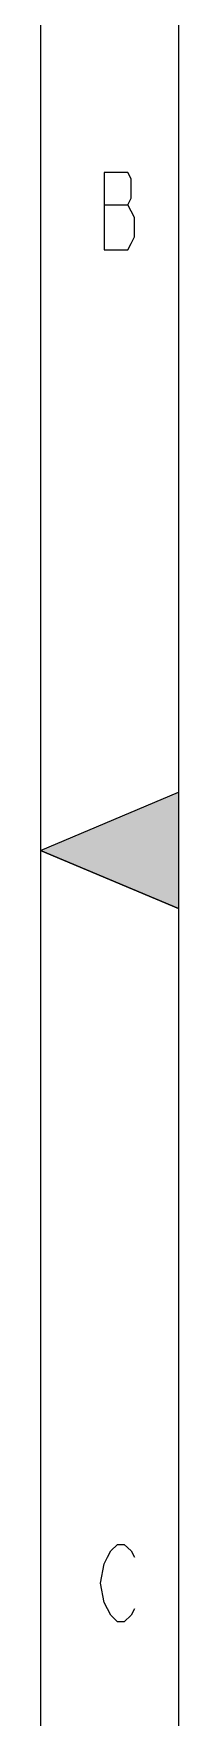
# Model space of a CAD drawing. Header units: millimetres. Extents: x 2028 to 3302, y -96 to 792.
# Drawn here: x 3280.1 to 3302.5, y 207.6 to 480.2 of the extents above; entities that cross this region are included whole.
import ezdxf

# ---------------------------------------------------------------- set-up
doc = ezdxf.new("R2010")
doc.units = ezdxf.units.MM
doc.layers.get('0').update_dxf_attribs({"linetype": 'CONTINUOUS'})

msp = doc.modelspace()

# ---------------------------------------------------------------- hatches: boundary and pattern name
at = {"linetype": 'Continuous'}
msp.add_hatch(color=256, dxfattribs=at).paths.add_polyline_path([(3302.468, 357.392), (3302.468, 338.564), (3280.1, 347.978)])

# ---------------------------------------------------------------- linework, layer by layer
for p, q in [((3302.468, 792.374), (3302.468, -96.418)), ((3280.1, 770.005), (3280.1, -74.049)), ((3290.394, 457.761), (3290.394, 445.235)), ((3294.231, 457.761), (3290.394, 457.761)), ((3294.779, 456.717), (3294.231, 457.761)), ((3294.779, 453.586), (3294.779, 456.717)), ((3294.231, 452.542), (3294.779, 453.586)), ((3290.394, 452.542), (3294.231, 452.542)), ((3295.327, 450.454), (3294.231, 452.542)), ((3295.327, 447.322), (3295.327, 450.454)), ((3294.779, 446.279), (3295.327, 447.322)), ((3290.394, 445.235), (3294.231, 445.235)), ((3294.231, 445.235), (3294.779, 446.279)), ((3280.1, 347.978), (3302.468, 357.392)), ((3280.1, 347.978), (3302.468, 357.392)), ((3302.468, 357.392), (3302.468, 338.564)), ((3280.1, 347.978), (3302.468, 338.564)), ((3302.468, 338.564), (3280.1, 347.978)), ((3290.943, 233.476), (3291.491, 234.52)), ((3291.491, 234.52), (3292.587, 235.564)), ((3292.587, 235.564), (3293.683, 235.564)), ((3293.683, 235.564), (3294.779, 234.52)), ((3294.779, 234.52), (3295.327, 233.476)), ((3289.846, 229.301), (3290.394, 232.432)), ((3290.394, 232.432), (3290.943, 233.476)), ((3290.394, 226.169), (3289.846, 229.301)), ((3291.491, 224.081), (3290.394, 226.169)), ((3292.587, 223.037), (3291.491, 224.081)), ((3294.779, 224.081), (3293.683, 223.037)), ((3295.327, 225.125), (3294.779, 224.081)), ((3293.683, 223.037), (3292.587, 223.037))]:
    msp.add_line(p, q, dxfattribs=at)

doc.saveas('drawing.dxf')
